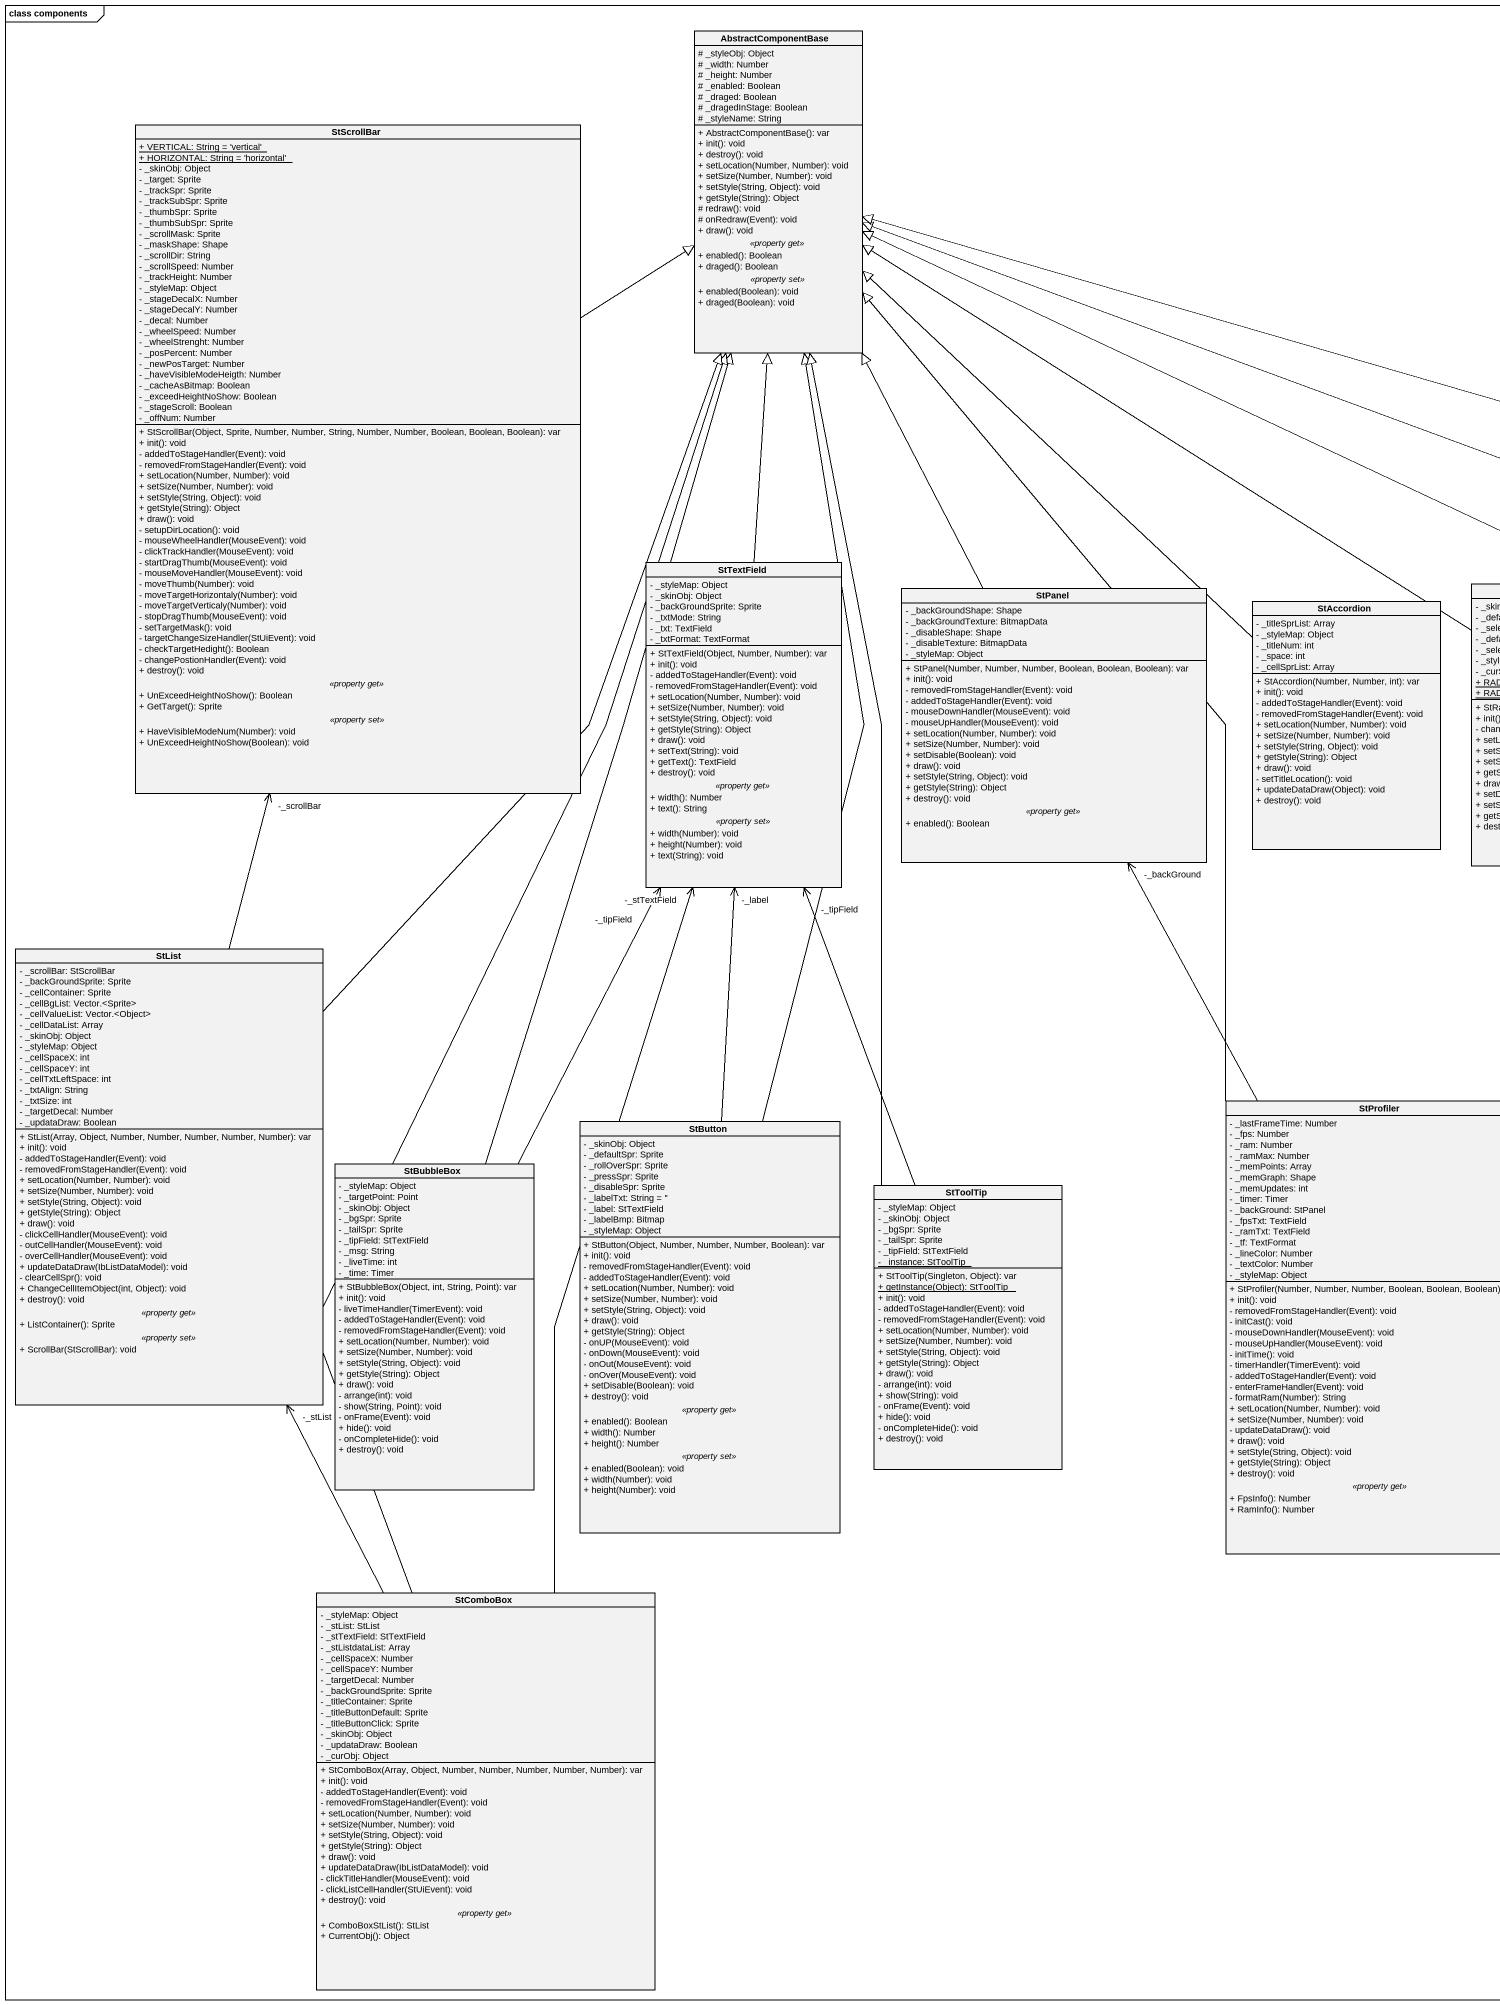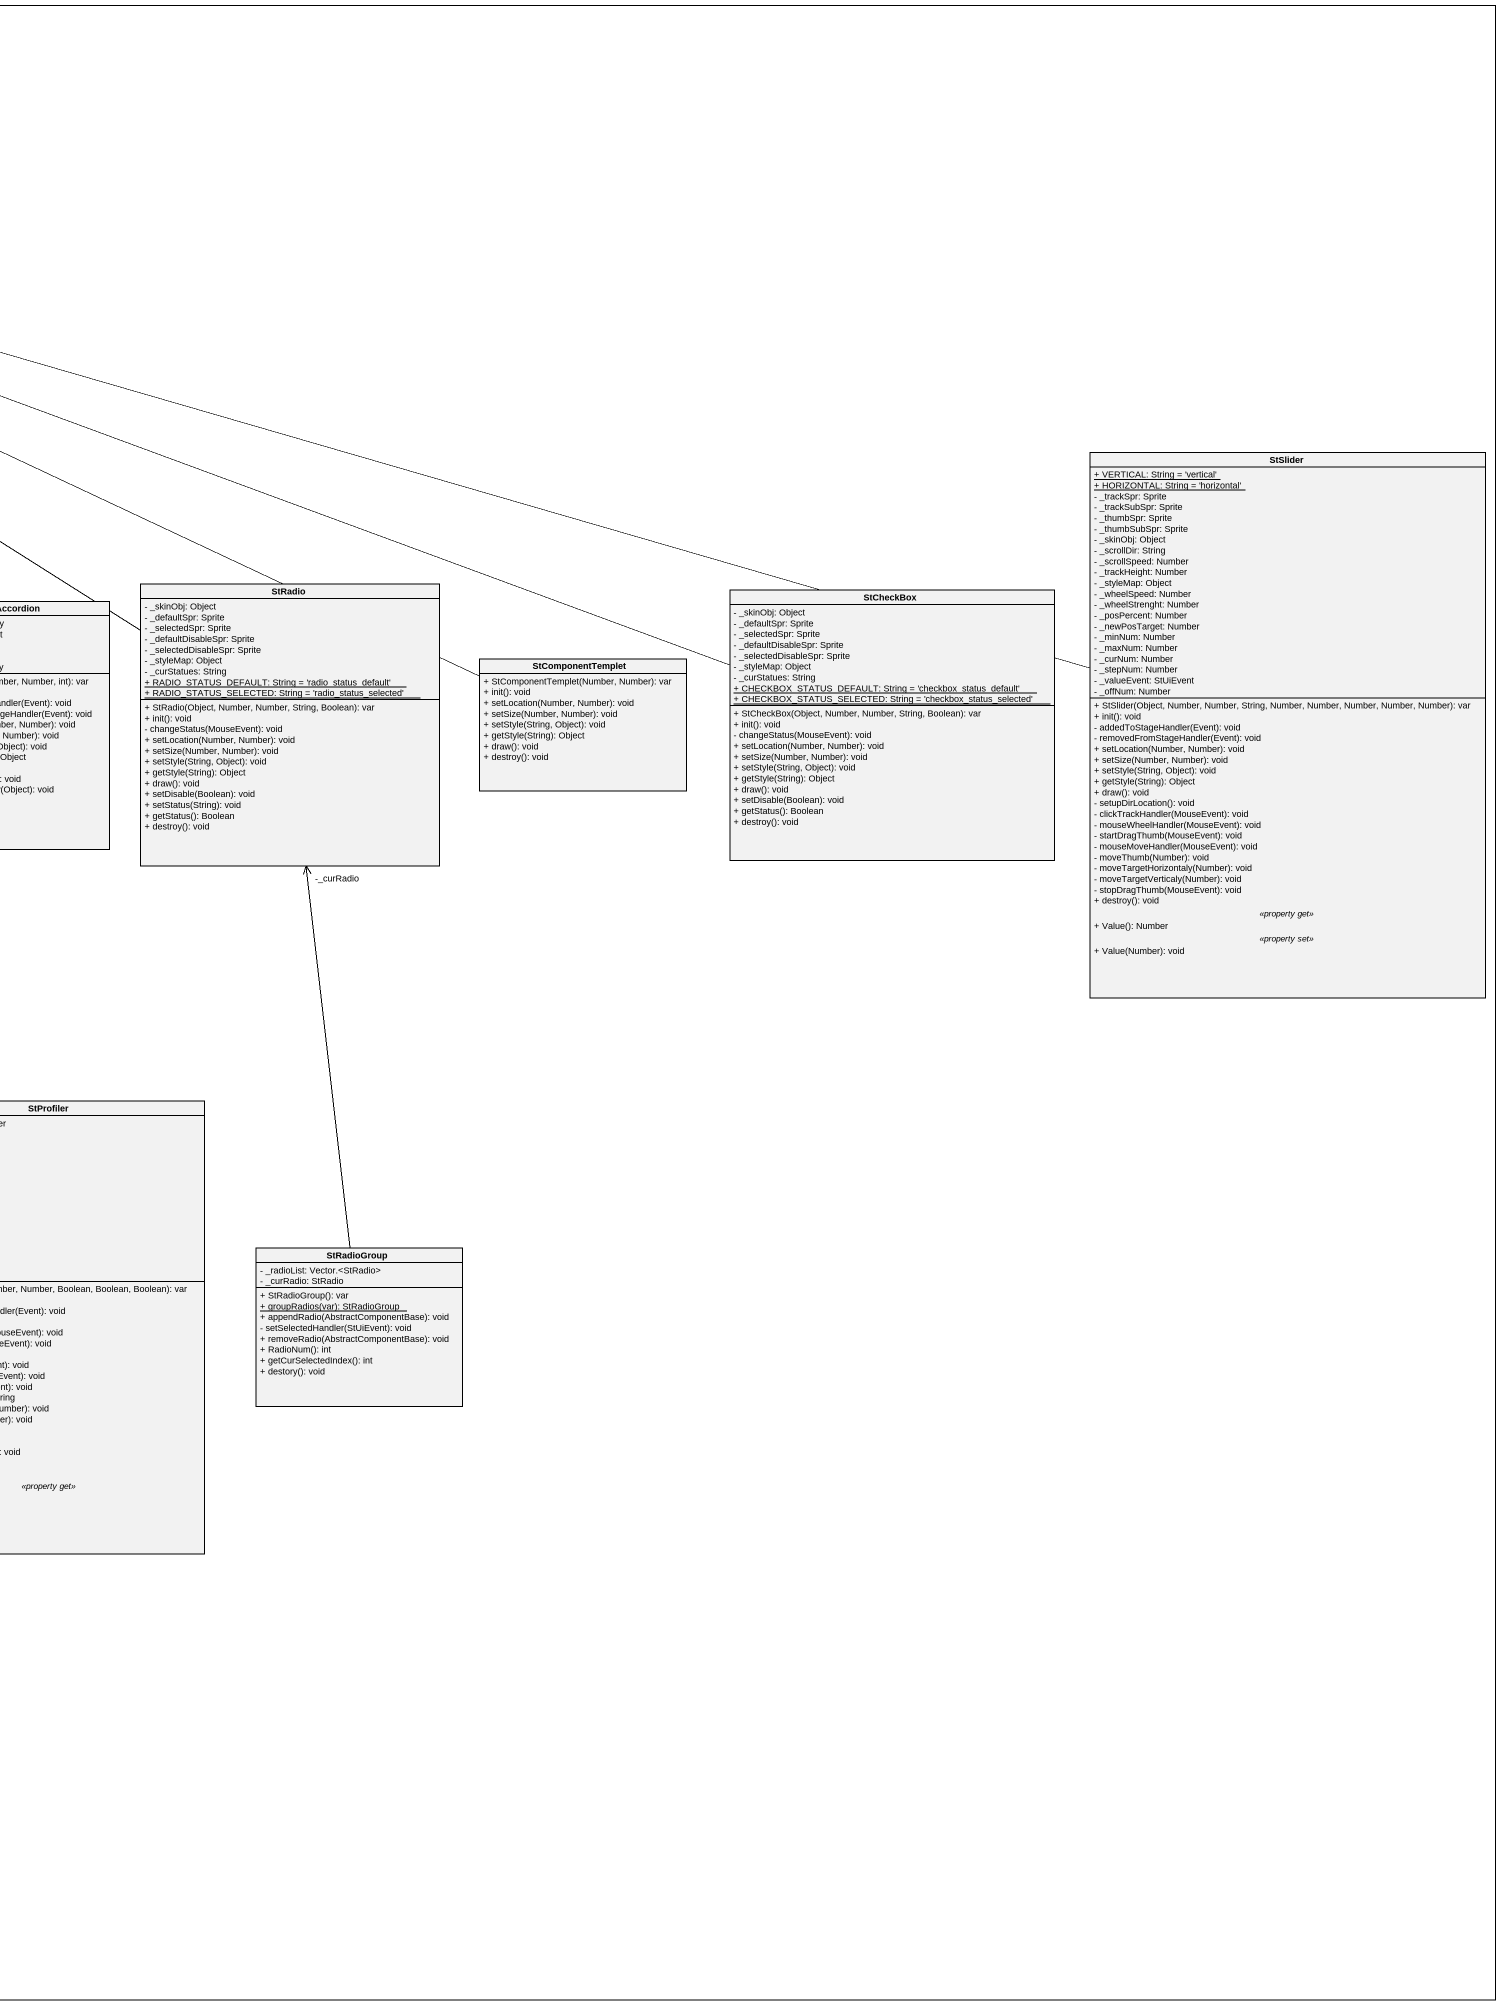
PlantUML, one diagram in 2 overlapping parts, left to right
@startuml
mainframe class components
hide circle
hide empty members
skinparam classAttributeIconSize 0
class AbstractComponentBase {
  # _styleObj: Object
  # _width: Number
  # _height: Number
  # _enabled: Boolean
  # _draged: Boolean
  # _dragedInStage: Boolean
  # _styleName: String
  --
  + AbstractComponentBase(): var
  + init(): void
  + destroy(): void
  + setLocation(Number, Number): void
  + setSize(Number, Number): void
  + setStyle(String, Object): void
  + getStyle(String): Object
  # redraw(): void
  # onRedraw(Event): void
  + draw(): void
  .. <<property get>> ..
  + enabled(): Boolean
  + draged(): Boolean
  .. <<property set>> ..
  + enabled(Boolean): void
  + draged(Boolean): void
}
class StScrollBar {
  {static} + VERTICAL: String = 'vertical'
  {static} + HORIZONTAL: String = 'horizontal'
  - _skinObj: Object
  - _target: Sprite
  - _trackSpr: Sprite
  - _trackSubSpr: Sprite
  - _thumbSpr: Sprite
  - _thumbSubSpr: Sprite
  - _scrollMask: Sprite
  - _maskShape: Shape
  - _scrollDir: String
  - _scrollSpeed: Number
  - _trackHeight: Number
  - _styleMap: Object
  - _stageDecalX: Number
  - _stageDecalY: Number
  - _decal: Number
  - _wheelSpeed: Number
  - _wheelStrenght: Number
  - _posPercent: Number
  - _newPosTarget: Number
  - _haveVisibleModeHeigth: Number
  - _cacheAsBitmap: Boolean
  - _exceedHeightNoShow: Boolean
  - _stageScroll: Boolean
  - _offNum: Number
  --
  + StScrollBar(Object, Sprite, Number, Number, String, Number, Number, Boolean, Boolean, Boolean): var
  + init(): void
  - addedToStageHandler(Event): void
  - removedFromStageHandler(Event): void
  + setLocation(Number, Number): void
  + setSize(Number, Number): void
  + setStyle(String, Object): void
  + getStyle(String): Object
  + draw(): void
  - setupDirLocation(): void
  - mouseWheelHandler(MouseEvent): void
  - clickTrackHandler(MouseEvent): void
  - startDragThumb(MouseEvent): void
  - mouseMoveHandler(MouseEvent): void
  - moveThumb(Number): void
  - moveTargetHorizontaly(Number): void
  - moveTargetVerticaly(Number): void
  - stopDragThumb(MouseEvent): void
  - setTargetMask(): void
  - targetChangeSizeHandler(StUiEvent): void
  - checkTargetHedight(): Boolean
  - changePostionHandler(Event): void
  + destroy(): void
  .. <<property get>> ..
  + UnExceedHeightNoShow(): Boolean
  + GetTarget(): Sprite
  .. <<property set>> ..
  + HaveVisibleModeNum(Number): void
  + UnExceedHeightNoShow(Boolean): void
}
class StSlider {
  {static} + VERTICAL: String = 'vertical'
  {static} + HORIZONTAL: String = 'horizontal'
  - _trackSpr: Sprite
  - _trackSubSpr: Sprite
  - _thumbSpr: Sprite
  - _thumbSubSpr: Sprite
  - _skinObj: Object
  - _scrollDir: String
  - _scrollSpeed: Number
  - _trackHeight: Number
  - _styleMap: Object
  - _wheelSpeed: Number
  - _wheelStrenght: Number
  - _posPercent: Number
  - _newPosTarget: Number
  - _minNum: Number
  - _maxNum: Number
  - _curNum: Number
  - _stepNum: Number
  - _valueEvent: StUiEvent
  - _offNum: Number
  --
  + StSlider(Object, Number, Number, String, Number, Number, Number, Number, Number): var
  + init(): void
  - addedToStageHandler(Event): void
  - removedFromStageHandler(Event): void
  + setLocation(Number, Number): void
  + setSize(Number, Number): void
  + setStyle(String, Object): void
  + getStyle(String): Object
  + draw(): void
  - setupDirLocation(): void
  - clickTrackHandler(MouseEvent): void
  - mouseWheelHandler(MouseEvent): void
  - startDragThumb(MouseEvent): void
  - mouseMoveHandler(MouseEvent): void
  - moveThumb(Number): void
  - moveTargetHorizontaly(Number): void
  - moveTargetVerticaly(Number): void
  - stopDragThumb(MouseEvent): void
  + destroy(): void
  .. <<property get>> ..
  + Value(): Number
  .. <<property set>> ..
  + Value(Number): void
}
class StTextField {
  - _styleMap: Object
  - _skinObj: Object
  - _backGroundSprite: Sprite
  - _txtMode: String
  - _txt: TextField
  - _txtFormat: TextFormat
  --
  + StTextField(Object, Number, Number): var
  + init(): void
  - addedToStageHandler(Event): void
  - removedFromStageHandler(Event): void
  + setLocation(Number, Number): void
  + setSize(Number, Number): void
  + setStyle(String, Object): void
  + getStyle(String): Object
  + draw(): void
  + setText(String): void
  + getText(): TextField
  + destroy(): void
  .. <<property get>> ..
  + width(): Number
  + text(): String
  .. <<property set>> ..
  + width(Number): void
  + height(Number): void
  + text(String): void
}
class StPanel {
  - _backGroundShape: Shape
  - _backGroundTexture: BitmapData
  - _disableShape: Shape
  - _disableTexture: BitmapData
  - _styleMap: Object
  --
  + StPanel(Number, Number, Number, Boolean, Boolean, Boolean): var
  + init(): void
  - removedFromStageHandler(Event): void
  - addedToStageHandler(Event): void
  - mouseDownHandler(MouseEvent): void
  - mouseUpHandler(MouseEvent): void
  + setLocation(Number, Number): void
  + setSize(Number, Number): void
  + setDisable(Boolean): void
  + draw(): void
  + setStyle(String, Object): void
  + getStyle(String): Object
  + destroy(): void
  .. <<property get>> ..
  + enabled(): Boolean
}
class StAccordion {
  - _titleSprList: Array
  - _styleMap: Object
  - _titleNum: int
  - _space: int
  - _cellSprList: Array
  + StAccordion(Number, Number, int): var
  + init(): void
  - addedToStageHandler(Event): void
  - removedFromStageHandler(Event): void
  + setLocation(Number, Number): void
  + setSize(Number, Number): void
  + setStyle(String, Object): void
  + getStyle(String): Object
  + draw(): void
  - setTitleLocation(): void
  + updateDataDraw(Object): void
  + destroy(): void
}
class StRadio {
  - _skinObj: Object
  - _defaultSpr: Sprite
  - _selectedSpr: Sprite
  - _defaultDisableSpr: Sprite
  - _selectedDisableSpr: Sprite
  - _styleMap: Object
  - _curStatues: String
  {static} + RADIO_STATUS_DEFAULT: String = 'radio_status_default'
  {static} + RADIO_STATUS_SELECTED: String = 'radio_status_selected'
  + StRadio(Object, Number, Number, String, Boolean): var
  + init(): void
  - changeStatus(MouseEvent): void
  + setLocation(Number, Number): void
  + setSize(Number, Number): void
  + setStyle(String, Object): void
  + getStyle(String): Object
  + draw(): void
  + setDisable(Boolean): void
  + setStatus(String): void
  + getStatus(): Boolean
  + destroy(): void
}
class StCheckBox {
  - _skinObj: Object
  - _defaultSpr: Sprite
  - _selectedSpr: Sprite
  - _defaultDisableSpr: Sprite
  - _selectedDisableSpr: Sprite
  - _styleMap: Object
  - _curStatues: String
  {static} + CHECKBOX_STATUS_DEFAULT: String = 'checkbox_status_default'
  {static} + CHECKBOX_STATUS_SELECTED: String = 'checkbox_status_selected'
  + StCheckBox(Object, Number, Number, String, Boolean): var
  + init(): void
  - changeStatus(MouseEvent): void
  + setLocation(Number, Number): void
  + setSize(Number, Number): void
  + setStyle(String, Object): void
  + getStyle(String): Object
  + draw(): void
  + setDisable(Boolean): void
  + getStatus(): Boolean
  + destroy(): void
}
class StComponentTemplet {
  + StComponentTemplet(Number, Number): var
  + init(): void
  + setLocation(Number, Number): void
  + setSize(Number, Number): void
  + setStyle(String, Object): void
  + getStyle(String): Object
  + draw(): void
  + destroy(): void
}
class StList {
  - _scrollBar: StScrollBar
  - _backGroundSprite: Sprite
  - _cellContainer: Sprite
  - _cellBgList: Vector.<Sprite>
  - _cellValueList: Vector.<Object>
  - _cellDataList: Array
  - _skinObj: Object
  - _styleMap: Object
  - _cellSpaceX: int
  - _cellSpaceY: int
  - _cellTxtLeftSpace: int
  - _txtAlign: String
  - _txtSize: int
  - _targetDecal: Number
  - _updataDraw: Boolean
  --
  + StList(Array, Object, Number, Number, Number, Number, Number): var
  + init(): void
  - addedToStageHandler(Event): void
  - removedFromStageHandler(Event): void
  + setLocation(Number, Number): void
  + setSize(Number, Number): void
  + setStyle(String, Object): void
  + getStyle(String): Object
  + draw(): void
  - clickCellHandler(MouseEvent): void
  - outCellHandler(MouseEvent): void
  - overCellHandler(MouseEvent): void
  + updateDataDraw(IbListDataModel): void
  - clearCellSpr(): void
  + ChangeCellItemObject(int, Object): void
  + destroy(): void
  .. <<property get>> ..
  + ListContainer(): Sprite
  .. <<property set>> ..
  + ScrollBar(StScrollBar): void
}
class StProfiler {
  - _lastFrameTime: Number
  - _fps: Number
  - _ram: Number
  - _ramMax: Number
  - _memPoints: Array
  - _memGraph: Shape
  - _memUpdates: int
  - _timer: Timer
  - _backGround: StPanel
  - _fpsTxt: TextField
  - _ramTxt: TextField
  - _tf: TextFormat
  - _lineColor: Number
  - _textColor: Number
  - _styleMap: Object
  --
  + StProfiler(Number, Number, Number, Boolean, Boolean, Boolean): var
  + init(): void
  - removedFromStageHandler(Event): void
  - initCast(): void
  - mouseDownHandler(MouseEvent): void
  - mouseUpHandler(MouseEvent): void
  - initTime(): void
  - timerHandler(TimerEvent): void
  - addedToStageHandler(Event): void
  - enterFrameHandler(Event): void
  - formatRam(Number): String
  + setLocation(Number, Number): void
  + setSize(Number, Number): void
  - updateDataDraw(): void
  + draw(): void
  + setStyle(String, Object): void
  + getStyle(String): Object
  + destroy(): void
  .. <<property get>> ..
  + FpsInfo(): Number
  + RamInfo(): Number
}
class StButton {
  - _skinObj: Object
  - _defaultSpr: Sprite
  - _rollOverSpr: Sprite
  - _pressSpr: Sprite
  - _disableSpr: Sprite
  - _labelTxt: String = ''
  - _label: StTextField
  - _labelBmp: Bitmap
  - _styleMap: Object
  --
  + StButton(Object, Number, Number, Number, Boolean): var
  + init(): void
  - removedFromStageHandler(Event): void
  - addedToStageHandler(Event): void
  + setLocation(Number, Number): void
  + setSize(Number, Number): void
  + setStyle(String, Object): void
  + draw(): void
  + getStyle(String): Object
  - onUP(MouseEvent): void
  - onDown(MouseEvent): void
  - onOut(MouseEvent): void
  - onOver(MouseEvent): void
  + setDisable(Boolean): void
  + destroy(): void
  .. <<property get>> ..
  + enabled(): Boolean
  + width(): Number
  + height(): Number
  .. <<property set>> ..
  + enabled(Boolean): void
  + width(Number): void
  + height(Number): void
}
class StBubbleBox {
  - _styleMap: Object
  - _targetPoint: Point
  - _skinObj: Object
  - _bgSpr: Sprite
  - _tailSpr: Sprite
  - _tipField: StTextField
  - _msg: String
  - _liveTime: int
  - _time: Timer
  + StBubbleBox(Object, int, String, Point): var
  + init(): void
  - liveTimeHandler(TimerEvent): void
  - addedToStageHandler(Event): void
  - removedFromStageHandler(Event): void
  + setLocation(Number, Number): void
  + setSize(Number, Number): void
  + setStyle(String, Object): void
  + getStyle(String): Object
  + draw(): void
  - arrange(int): void
  - show(String, Point): void
  - onFrame(Event): void
  + hide(): void
  - onCompleteHide(): void
  + destroy(): void
}
class StToolTip {
  - _styleMap: Object
  - _skinObj: Object
  - _bgSpr: Sprite
  - _tailSpr: Sprite
  - _tipField: StTextField
  {static} - _instance: StToolTip
  + StToolTip(Singleton, Object): var
  {static} + getInstance(Object): StToolTip
  + init(): void
  - addedToStageHandler(Event): void
  - removedFromStageHandler(Event): void
  + setLocation(Number, Number): void
  + setSize(Number, Number): void
  + setStyle(String, Object): void
  + getStyle(String): Object
  + draw(): void
  - arrange(int): void
  + show(String): void
  - onFrame(Event): void
  + hide(): void
  - onCompleteHide(): void
  + destroy(): void
}
class StRadioGroup {
  - _radioList: Vector.<StRadio>
  - _curRadio: StRadio
  + StRadioGroup(): var
  {static} + groupRadios(var): StRadioGroup
  + appendRadio(AbstractComponentBase): void
  - setSelectedHandler(StUiEvent): void
  + removeRadio(AbstractComponentBase): void
  + RadioNum(): int
  + getCurSelectedIndex(): int
  + destory(): void
}
class StComboBox {
  - _styleMap: Object
  - _stList: StList
  - _stTextField: StTextField
  - _stListdataList: Array
  - _cellSpaceX: Number
  - _cellSpaceY: Number
  - _targetDecal: Number
  - _backGroundSprite: Sprite
  - _titleContainer: Sprite
  - _titleButtonDefault: Sprite
  - _titleButtonClick: Sprite
  - _skinObj: Object
  - _updataDraw: Boolean
  - _curObj: Object
  --
  + StComboBox(Array, Object, Number, Number, Number, Number, Number): var
  + init(): void
  - addedToStageHandler(Event): void
  - removedFromStageHandler(Event): void
  + setLocation(Number, Number): void
  + setSize(Number, Number): void
  + setStyle(String, Object): void
  + getStyle(String): Object
  + draw(): void
  + updateDataDraw(IbListDataModel): void
  - clickTitleHandler(MouseEvent): void
  - clickListCellHandler(StUiEvent): void
  + destroy(): void
  .. <<property get>> ..
  + ComboBoxStList(): StList
  + CurrentObj(): Object
}
StScrollBar -up-|> AbstractComponentBase
StSlider -left-|> AbstractComponentBase
StTextField -up-|> AbstractComponentBase
StPanel -up-|> AbstractComponentBase
StAccordion -up-|> AbstractComponentBase
StRadio -up-|> AbstractComponentBase
StCheckBox -left-|> AbstractComponentBase
StComponentTemplet -left-|> AbstractComponentBase
StList -up-|> AbstractComponentBase
StList -up-> "-_scrollBar" StScrollBar
StProfiler -up-|> AbstractComponentBase
StProfiler -up-> "-_backGround" StPanel
StButton -up-|> AbstractComponentBase
StButton -up-> "-_label" StTextField
StBubbleBox -up-|> AbstractComponentBase
StBubbleBox -up-> "-_tipField" StTextField
StToolTip -up-|> AbstractComponentBase
StToolTip -up-> "-_tipField" StTextField
StRadioGroup -up-> "-_curRadio" StRadio
StComboBox -up-|> AbstractComponentBase
StComboBox -up-> "-_stTextField" StTextField
StComboBox -up-> "-_stList" StList
@enduml
